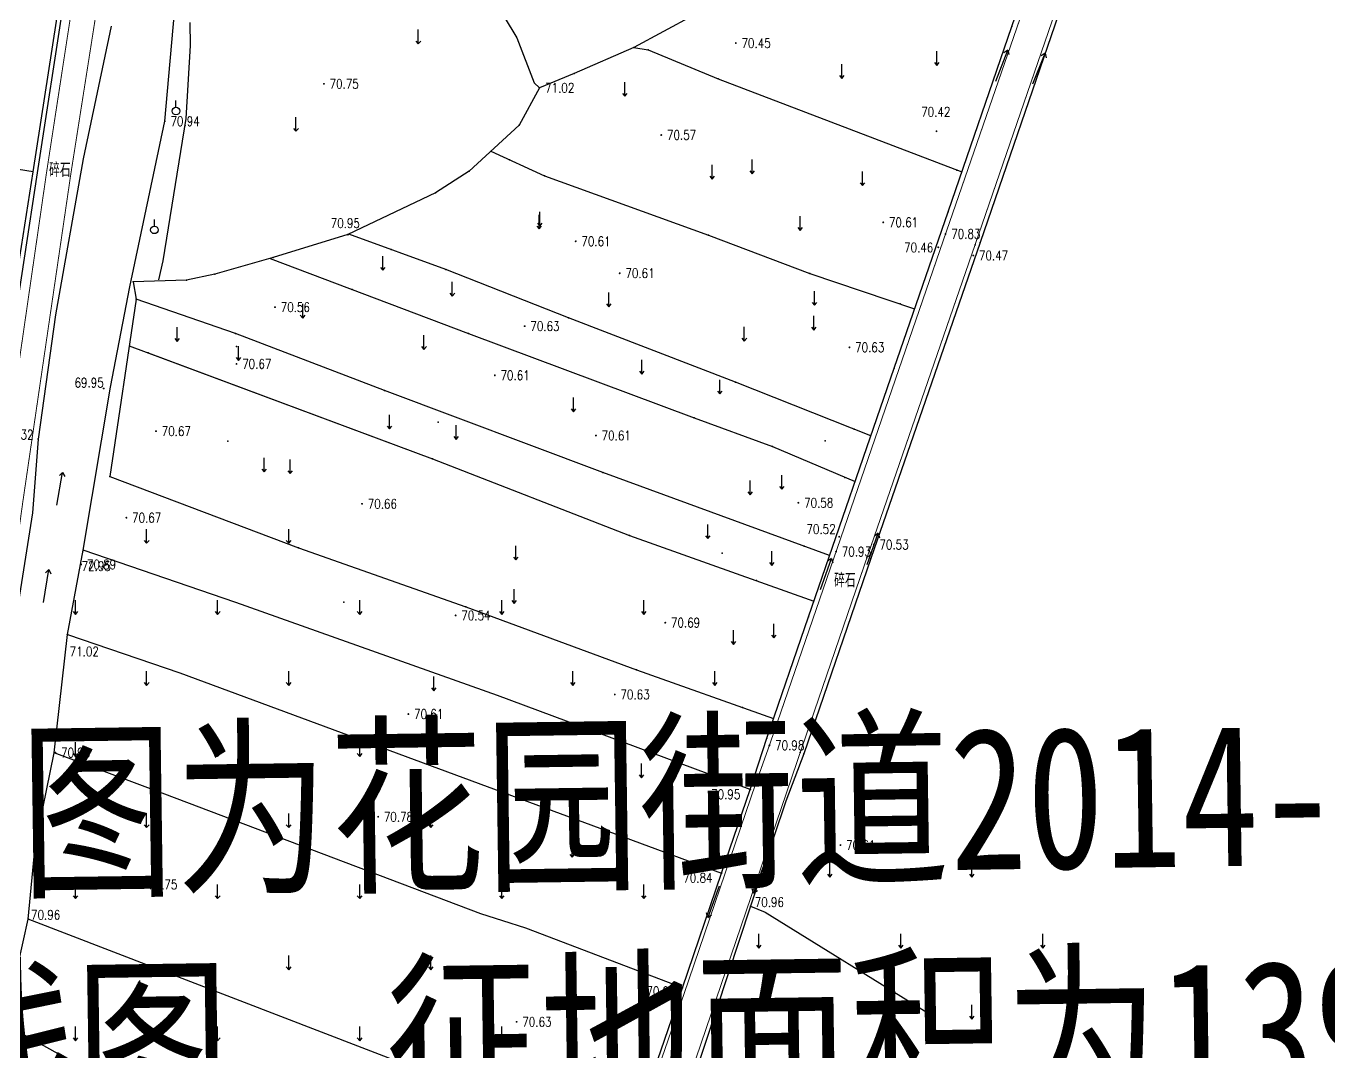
# Model space of a CAD drawing. Extents: x 10519 to 17598, y -625 to 2857.
# Drawn here: x 14102.8 to 14240.4, y 532.2 to 640.5 of the extents above; entities that cross this region are included whole.
import ezdxf
from ezdxf.enums import TextEntityAlignment as Align

# ---------------------------------------------------------------- set-up
doc = ezdxf.new("R2010")
doc.units = 0
doc.header["$MEASUREMENT"] = 0
doc.linetypes.add('X2', pattern=[10, 8, -2])
doc.linetypes.add('X3', pattern=[5, 4, -1])
doc.layers.get('0').update_dxf_attribs({"linetype": 'CONTINUOUS'})
for name, color, linetype in [('0000原地形', 252, 'CONTINUOUS'), ('000道路名称', 6, 'CONTINUOUS'), ('GCD', 224, 'CONTINUOUS')]:
    doc.layers.add(name, color=color, linetype=linetype)
doc.styles.add('HZ', font='txt8.shx', dxfattribs={"width": 0.8, "bigfont": 'hz.shx'})
doc.styles.get("Standard").update_dxf_attribs({"font": 'txt8.shx', "width": 0.8, "bigfont": 'hz.shx'})
doc.styles.add('正等线体', font='txt8.shx', dxfattribs={"width": 0.8, "bigfont": 'hz.shx'})
doc.styles.add('黑体', font='SIMHEI.TTF', dxfattribs={"width": 0.8})
doc.linetypes.add('10421', pattern='A,2,[150,AAA.SHX,S=1,R=0,X=0,Y=1],1e-11', length=2)

# ---------------------------------------------------------------- blocks, each defined once
blk = doc.blocks.new('GC200')
at = {"linetype": 'Continuous', "const_width": 0.2, "flags": 128}
blk.add_lwpolyline([(-0.1, 0, 1), (0.1, 0, 1)], format="xyb", close=True, dxfattribs=at)

msp = doc.modelspace()

# ---------------------------------------------------------------- linework, layer by layer
at = {"layer": '0000原地形', "linetype": 'Continuous'}
for p, q in [((14206.94, 640.47, 70.98), (14214.04, 661.18, 70.98)), ((14206.94, 640.47, 70.98), (14214.04, 661.18, 70.98)), ((14103.57, 625.12, 71.36), (14107.45, 650.16, 71.36)), ((14104.02, 625.03, 71.34), (14107.9, 650.07, 71.34)), ((14151.14, 645.13, 70.84), (14154.67, 639.25, 70.84)), ((14173.27, 641.64, 71.3), (14167.02, 638.25, 71.3)), ((14173.27, 641.64, 71.3), (14167.02, 638.25, 71.3)), ((14211.86, 641.73), (14203.58, 617.66)), ((14211.86, 641.73), (14203.58, 617.66)), ((14120.2, 638.47, 70.84), (14120.17, 640.87, 70.84)), ((14200.19, 620.92, 70.98), (14206.94, 640.47, 70.98)), ((14200.19, 620.92, 70.98), (14206.94, 640.47, 70.98)), ((14119.73, 630.75, 70.84), (14120.2, 638.47, 70.84)), ((14154.67, 639.25, 70.84), (14156.5, 634.53, 70.84)), ((14167.02, 638.25, 71.3), (14160.72, 635.49, 71.3)), ((14167.02, 638.25, 71.3), (14160.72, 635.49, 71.3)), ((14167.02, 638.25, 70.79), (14168.53, 637.99, 70.79)), ((14167.02, 638.25, 70.79), (14168.53, 637.99, 70.79)), ((14168.53, 637.99, 70.79), (14175.9, 634.94, 70.79)), ((14168.53, 637.99, 70.79), (14175.9, 634.94, 70.79)), ((14156.5, 634.53, 70.84), (14157.04, 633.99, 70.84)), ((14160.72, 635.49, 71.3), (14157.04, 633.99, 71.3)), ((14160.72, 635.49, 71.3), (14157.04, 633.99, 71.3)), ((14175.9, 634.94, 70.79), (14201.64, 625.12, 70.79)), ((14175.9, 634.94, 70.79), (14201.64, 625.12, 70.79)), ((14157.04, 633.99, 71.3), (14154.9, 630.04, 71.3)), ((14157.04, 633.99, 71.3), (14154.9, 630.04, 71.3)), ((14117.31, 615.73, 70.84), (14119.73, 630.75, 70.84)), ((14154.9, 630.04, 71.3), (14149.62, 625.21, 71.3)), ((14154.9, 630.04, 71.3), (14149.62, 625.21, 71.3)), ((14103.57, 625.12, 71.17), (14092.48, 626.86, 71.17)), ((14151.9, 627.3, 70.78), (14157.56, 624.71, 70.78)), ((14151.9, 627.3, 70.78), (14157.56, 624.71, 70.78)), ((14100.77, 607.11, 71.36), (14103.57, 625.12, 71.36)), ((14101.28, 606.99, 71.34), (14104.02, 625.03, 71.34)), ((14149.62, 625.21, 71.3), (14146.08, 622.9, 71.3)), ((14149.62, 625.21, 71.3), (14146.08, 622.9, 71.3)), ((14157.56, 624.71, 70.78), (14174.91, 618.43, 70.78)), ((14157.56, 624.71, 70.78), (14174.91, 618.43, 70.78)), ((14146.08, 622.9, 71.3), (14136.82, 618.5, 71.3)), ((14146.08, 622.9, 71.3), (14136.82, 618.5, 71.3)), ((14194.5, 604.41, 70.98), (14200.19, 620.92, 70.98)), ((14194.5, 604.41, 70.98), (14200.19, 620.92, 70.98)), ((14136.82, 618.5, 71.3), (14128.93, 616.07, 71.3)), ((14136.82, 618.5, 71.3), (14128.93, 616.07, 71.3)), ((14147.15, 614.83, 70.68), (14136.92, 618.55, 70.68)), ((14147.15, 614.83, 70.68), (14136.92, 618.55, 70.68)), ((14174.91, 618.43, 70.78), (14185.61, 614.4, 70.78)), ((14174.91, 618.43, 70.78), (14185.61, 614.4, 70.78)), ((14203.58, 617.66), (14192.05, 584.3)), ((14203.58, 617.66), (14192.05, 584.3)), ((14116.85, 613.71, 70.84), (14117.31, 615.73, 70.84)), ((14128.93, 616.07, 71.3), (14122.77, 614.32, 71.3)), ((14128.93, 616.07, 71.3), (14122.77, 614.32, 71.3)), ((14128.61, 615.98, 70.69), (14149.56, 608.06, 70.69)), ((14128.61, 615.98, 70.69), (14149.56, 608.06, 70.69)), ((14119.77, 613.69, 71.3), (14114.12, 613.51, 71.3)), ((14119.77, 613.69, 71.3), (14114.12, 613.51, 71.3)), ((14122.77, 614.32, 71.3), (14119.77, 613.69, 71.3)), ((14122.77, 614.32, 71.3), (14119.77, 613.69, 71.3)), ((14160.12, 609.73, 70.68), (14147.15, 614.83, 70.68)), ((14160.12, 609.73, 70.68), (14147.15, 614.83, 70.68)), ((14185.61, 614.4, 70.78), (14196.66, 610.68, 70.78)), ((14185.61, 614.4, 70.78), (14196.66, 610.68, 70.78)), ((14114.12, 613.51, 70.71), (14114.46, 611.68, 70.71)), ((14114.46, 611.68, 70.71), (14111.68, 592.97, 70.71)), ((14124.93, 608.08, 70.71), (14114.46, 611.68, 70.71)), ((14124.93, 608.08, 70.71), (14114.46, 611.68, 70.71)), ((14177.75, 602.94, 70.68), (14160.12, 609.73, 70.68)), ((14177.75, 602.94, 70.68), (14160.12, 609.73, 70.68)), ((13968.2, 608.87), (14259.78, 446.62)), ((14140.67, 602.05, 70.71), (14124.93, 608.08, 70.71)), ((14140.67, 602.05, 70.71), (14124.93, 608.08, 70.71)), ((14149.56, 608.06, 70.69), (14173.39, 599.17, 70.69)), ((14149.56, 608.06, 70.69), (14173.39, 599.17, 70.69)), ((14113.73, 606.77, 70.8), (14145.74, 594.85, 70.8)), ((14115.73, 606.03, 70.8), (14145.74, 594.85, 70.8)), ((14185.45, 578.15, 70.98), (14194.5, 604.41, 70.98)), ((14185.45, 578.15, 70.98), (14194.5, 604.41, 70.98)), ((14192.04, 597.28, 70.68), (14177.75, 602.94, 70.68)), ((14192.04, 597.28, 70.68), (14177.75, 602.94, 70.68)), ((14163.73, 593.41, 70.71), (14140.67, 602.05, 70.71)), ((14163.73, 593.41, 70.71), (14140.67, 602.05, 70.71)), ((14173.39, 599.17, 70.69), (14181.65, 596.13, 70.69)), ((14173.39, 599.17, 70.69), (14181.65, 596.13, 70.69)), ((14181.65, 596.13, 70.69), (14190.37, 592.43, 70.69)), ((14181.65, 596.13, 70.69), (14190.37, 592.43, 70.69)), ((14145.74, 594.85, 70.8), (14166.55, 586.75, 70.8)), ((14145.74, 594.85, 70.8), (14166.55, 586.75, 70.8)), ((14187.68, 584.62, 70.71), (14163.73, 593.41, 70.71)), ((14187.68, 584.62, 70.71), (14163.73, 593.41, 70.71)), ((14111.68, 592.97, 70.81), (14131.6, 585.46, 70.81)), ((14111.68, 592.97, 70.81), (14131.6, 585.46, 70.81)), ((14166.55, 586.75, 70.8), (14186.02, 579.81, 70.8)), ((14166.55, 586.75, 70.8), (14186.02, 579.81, 70.8)), ((14124.97, 579.68), (14108.87, 585.18)), ((14131.6, 585.46, 70.81), (14149.27, 579.2, 70.81)), ((14131.6, 585.46, 70.81), (14149.27, 579.2, 70.81)), ((14192.05, 584.3), (14184.97, 563.69)), ((14192.05, 584.3), (14184.97, 563.69)), ((14152.61, 569.87), (14124.97, 579.68)), ((14149.27, 579.2, 70.81), (14167.3, 572.56, 70.81)), ((14149.27, 579.2, 70.81), (14167.3, 572.56, 70.81)), ((14181.04, 565.35, 70.98), (14185.45, 578.15, 70.98)), ((14181.04, 565.35, 70.98), (14185.45, 578.15, 70.98)), ((14107.19, 576.29), (14119.06, 572.25)), ((14167.3, 572.56, 70.81), (14181.76, 567.43, 70.81)), ((14167.3, 572.56, 70.81), (14181.76, 567.43, 70.81)), ((14119.06, 572.25), (14176.28, 551.12)), ((14179.31, 559.93), (14152.61, 569.87)), ((14179.31, 559.93), (14181.04, 565.35)), ((14117.49, 559.45), (14105.79, 563.81)), ((14184.97, 563.69, 70.89), (14183.06, 558.69, 70.89)), ((14150.84, 546.82), (14117.49, 559.45)), ((14176.28, 551.12), (14179.31, 559.93)), ((14183.06, 558.69, 70.89), (14179.33, 547.61, 70.89)), ((14172.14, 539), (14176.28, 551.12)), ((14156.06, 525.87), (14103.05, 546.26)), ((14153.18, 546.08), (14150.84, 546.82)), ((14179.33, 547.61, 70.89), (14173.35, 529.52, 70.89)), ((14179.33, 547.61, 70.89), (14180.88, 546.98, 70.89)), ((14180.88, 546.98, 70.89), (14198.15, 536.29, 70.89)), ((14155.6, 545.29), (14153.18, 546.08)), ((14172.14, 539), (14155.6, 545.29)), ((14166.31, 522.07), (14172.14, 539))]:
    msp.add_line(p, q, dxfattribs=at)
at = {"layer": '0000原地形', "linetype": '10421'}
for p, q in [((14117.48, 630.46, 71.01), (14119.06, 648.17, 71.01)), ((14111.81, 640.51, -28.3), (14108.84, 626.48, -28.3)), ((14113.78, 613, 71.01), (14117.48, 630.46, 71.01)), ((14108.84, 626.48, -28.3), (14105.94, 610.02, -28.3)), ((14111.76, 602.39, 71.01), (14113.78, 613, 71.01)), ((14105.94, 610.02, -28.3), (14104.1, 596.92, -28.3)), ((14108.87, 585.18, 71.01), (14111.76, 602.39, 71.01)), ((14104.1, 596.92, -28.3), (14103.52, 589.12, -28.3)), ((14103.52, 589.12), (14100.27, 568.64)), ((14107.19, 576.29), (14108.87, 585.18)), ((14105.79, 563.81), (14107.19, 576.29)), ((14103.77, 553.97), (14105.79, 563.81)), ((14103.05, 546.26), (14103.77, 553.97)), ((14101.99, 541.48), (14103.05, 546.26))]:
    msp.add_line(p, q, dxfattribs=at)
at = {"layer": '0000原地形'}
for p, q in [((14144.25, 638.63), (14144.25, 640.13)), ((14144, 638.93), (14144.25, 638.63)), ((14144.25, 638.63), (14144.5, 638.93)), ((14199, 636.36), (14199, 637.86)), ((14205.23, 634.71), (14206.5, 637.97)), ((14206.5, 637.97), (14206.08, 637.69)), ((14206.5, 637.97), (14206.62, 637.49)), ((14209.14, 634.4), (14210.46, 637.64)), ((14210.46, 637.64), (14210.04, 637.37)), ((14210.46, 637.64), (14210.57, 637.15)), ((14188.97, 634.99), (14188.97, 636.49)), ((14198.75, 636.66), (14199, 636.36)), ((14199, 636.36), (14199.25, 636.66)), ((14166.07, 633.1), (14166.07, 634.6)), ((14188.72, 635.29), (14188.97, 634.99)), ((14188.97, 634.99), (14189.22, 635.29)), ((14165.82, 633.4), (14166.07, 633.1)), ((14166.07, 633.1), (14166.32, 633.4)), ((14118.66, 631.94), (14118.66, 632.64)), ((14131.33, 629.4), (14131.33, 630.9)), ((14131.08, 629.7), (14131.33, 629.4)), ((14131.33, 629.4), (14131.58, 629.7)), ((14179.52, 624.93), (14179.52, 626.43)), ((14175.28, 624.35), (14175.28, 625.85)), ((14179.27, 625.23), (14179.52, 624.93)), ((14179.52, 624.93), (14179.77, 625.23)), ((14191.17, 623.67), (14191.17, 625.17)), ((14175.03, 624.65), (14175.28, 624.35)), ((14175.28, 624.35), (14175.53, 624.65)), ((14190.92, 623.97), (14191.17, 623.67)), ((14191.17, 623.67), (14191.42, 623.97)), ((14157.01, 619.1), (14157.01, 620.6)), ((14157.08, 619.39), (14157.08, 620.89)), ((14116.38, 619.4), (14116.38, 620.1)), ((14156.76, 619.4), (14157.01, 619.1)), ((14156.83, 619.69), (14157.08, 619.39)), ((14157.01, 619.1), (14157.26, 619.4)), ((14157.08, 619.39), (14157.33, 619.69)), ((14184.32, 619.24), (14184.57, 618.94)), ((14184.57, 618.94), (14184.57, 620.44)), ((14184.57, 618.94), (14184.82, 619.24)), ((14140.5, 614.74), (14140.5, 616.24)), ((14140.25, 615.04), (14140.5, 614.74)), ((14140.5, 614.74), (14140.75, 615.04)), ((14147.59, 612.32), (14147.84, 612.02)), ((14147.84, 612.02), (14147.84, 613.52)), ((14147.84, 612.02), (14148.09, 612.32)), ((14164.36, 610.89), (14164.36, 612.39)), ((14186.1, 611.04), (14186.1, 612.54)), ((14132.04, 609.68), (14132.04, 611.18)), ((14164.11, 611.19), (14164.36, 610.89)), ((14164.36, 610.89), (14164.61, 611.19)), ((14185.85, 611.34), (14186.1, 611.04)), ((14186.1, 611.04), (14186.35, 611.34)), ((14131.79, 609.98), (14132.04, 609.68)), ((14132.04, 609.68), (14132.29, 609.98)), ((14186.02, 608.43), (14186.02, 609.93)), ((14118.77, 607.22, 70.8), (14118.77, 608.72, 70.8)), ((14178.68, 607.26), (14178.68, 608.76)), ((14185.77, 608.73), (14186.02, 608.43)), ((14186.02, 608.43), (14186.27, 608.73)), ((14118.52, 607.52, 70.8), (14118.77, 607.22, 70.8)), ((14118.77, 607.22, 70.8), (14119.02, 607.52, 70.8)), ((14144.85, 606.39), (14144.85, 607.89)), ((14178.43, 607.56), (14178.68, 607.26)), ((14178.68, 607.26), (14178.93, 607.56)), ((14125.02, 605.53), (14125.27, 605.23)), ((14125.27, 605.23), (14125.27, 606.73)), ((14125.27, 605.23), (14125.52, 605.53)), ((14144.6, 606.69), (14144.85, 606.39)), ((14144.85, 606.39), (14145.1, 606.69)), ((14167.6, 604.07), (14167.85, 603.77)), ((14167.85, 603.77), (14167.85, 605.27)), ((14167.85, 603.77), (14168.1, 604.07)), ((14176.09, 601.68), (14176.09, 603.18)), ((14160.65, 599.81), (14160.65, 601.31)), ((14175.84, 601.98), (14176.09, 601.68)), ((14176.09, 601.68), (14176.34, 601.98)), ((14160.4, 600.11), (14160.65, 599.81)), ((14160.65, 599.81), (14160.9, 600.11)), ((14141.2, 597.99), (14141.2, 599.49)), ((14140.95, 598.29), (14141.2, 597.99)), ((14141.2, 597.99), (14141.45, 598.29)), ((14147.99, 597.18), (14148.24, 596.88)), ((14148.24, 596.88), (14148.24, 598.38)), ((14148.24, 596.88), (14148.49, 597.18)), ((14127.97, 593.45), (14127.97, 594.95)), ((14130.73, 593.28), (14130.73, 594.78)), ((14106.08, 589.96), (14106.69, 593.41)), ((14106.69, 593.41), (14106.34, 593.06)), ((14106.69, 593.41), (14106.91, 592.96)), ((14127.72, 593.75), (14127.97, 593.45)), ((14127.97, 593.45), (14128.22, 593.75)), ((14130.48, 593.58), (14130.73, 593.28)), ((14130.73, 593.28), (14130.98, 593.58)), ((14182.64, 591.62), (14182.64, 593.12)), ((14179.3, 591.04), (14179.3, 592.54)), ((14182.39, 591.92), (14182.64, 591.62)), ((14182.64, 591.62), (14182.89, 591.92)), ((14179.05, 591.34), (14179.3, 591.04)), ((14179.3, 591.04), (14179.55, 591.34)), ((14174.82, 586.41), (14174.82, 587.91)), ((14115.31, 586.22), (14115.56, 585.92)), ((14115.56, 585.92), (14115.56, 587.42)), ((14115.56, 585.92), (14115.81, 586.22)), ((14130.31, 586.22), (14130.56, 585.92)), ((14130.56, 585.92), (14130.56, 587.42)), ((14130.56, 585.92), (14130.81, 586.22)), ((14174.57, 586.71), (14174.82, 586.41)), ((14174.82, 586.41), (14175.07, 586.71)), ((14191.65, 583.69), (14192.82, 586.98)), ((14192.82, 586.98), (14192.42, 586.69)), ((14192.82, 586.98), (14192.96, 586.5)), ((14154.56, 584.16), (14154.56, 585.66)), ((14181.58, 583.59), (14181.58, 585.09)), ((14154.31, 584.46), (14154.56, 584.16)), ((14154.56, 584.16), (14154.81, 584.46)), ((14181.33, 583.89), (14181.58, 583.59)), ((14181.58, 583.59), (14181.83, 583.89)), ((14186.71, 581.03), (14187.88, 584.33)), ((14187.88, 584.33), (14187.47, 584.04)), ((14187.88, 584.33), (14188.02, 583.85)), ((14104.66, 579.69), (14105.24, 583.15)), ((14105.24, 583.15), (14104.89, 582.79)), ((14105.24, 583.15), (14105.45, 582.69)), ((14154.37, 579.58, 70.81), (14154.37, 581.08, 70.81)), ((14108.06, 578.42), (14108.06, 579.92)), ((14123.06, 578.42), (14123.06, 579.92)), ((14138.06, 578.42), (14138.06, 579.92)), ((14153.06, 578.42), (14153.06, 579.92)), ((14154.12, 579.88, 70.81), (14154.37, 579.58, 70.81)), ((14154.37, 579.58, 70.81), (14154.62, 579.88, 70.81)), ((14168.06, 578.42), (14168.06, 579.92)), ((14107.81, 578.72), (14108.06, 578.42)), ((14108.06, 578.42), (14108.31, 578.72)), ((14122.81, 578.72), (14123.06, 578.42)), ((14123.06, 578.42), (14123.31, 578.72)), ((14137.81, 578.72), (14138.06, 578.42)), ((14138.06, 578.42), (14138.31, 578.72)), ((14152.81, 578.72), (14153.06, 578.42)), ((14153.06, 578.42), (14153.31, 578.72)), ((14167.81, 578.72), (14168.06, 578.42)), ((14168.06, 578.42), (14168.31, 578.72)), ((14177.54, 575.25), (14177.54, 576.75)), ((14181.81, 575.93), (14181.81, 577.43)), ((14177.29, 575.55), (14177.54, 575.25)), ((14177.54, 575.25), (14177.79, 575.55)), ((14181.56, 576.23), (14181.81, 575.93)), ((14181.81, 575.93), (14182.06, 576.23)), ((14115.56, 570.92), (14115.56, 572.42)), ((14130.56, 570.92), (14130.56, 572.42)), ((14160.56, 570.92), (14160.56, 572.42)), ((14175.56, 570.92), (14175.56, 572.42)), ((14115.31, 571.22), (14115.56, 570.92)), ((14115.56, 570.92), (14115.81, 571.22)), ((14130.31, 571.22), (14130.56, 570.92)), ((14130.56, 570.92), (14130.81, 571.22)), ((14145.89, 570.36), (14145.89, 571.86)), ((14160.31, 571.22), (14160.56, 570.92)), ((14160.56, 570.92), (14160.81, 571.22)), ((14175.31, 571.22), (14175.56, 570.92)), ((14175.56, 570.92), (14175.81, 571.22)), ((14145.64, 570.66), (14145.89, 570.36)), ((14145.89, 570.36), (14146.14, 570.66)), ((14108.06, 563.42), (14108.06, 564.92)), ((14123.06, 563.42), (14123.06, 564.92)), ((14138.06, 563.42), (14138.06, 564.92)), ((14153.06, 563.42), (14153.06, 564.92)), ((14107.81, 563.72), (14108.06, 563.42)), ((14108.06, 563.42), (14108.31, 563.72)), ((14122.81, 563.72), (14123.06, 563.42)), ((14123.06, 563.42), (14123.31, 563.72)), ((14137.81, 563.72), (14138.06, 563.42)), ((14138.06, 563.42), (14138.31, 563.72)), ((14152.81, 563.72), (14153.06, 563.42)), ((14153.06, 563.42), (14153.31, 563.72)), ((14167.57, 561.47), (14167.82, 561.17)), ((14167.82, 561.17), (14167.82, 562.67)), ((14167.82, 561.17), (14168.07, 561.47)), ((14115.56, 555.92), (14115.56, 557.42)), ((14130.56, 555.92), (14130.56, 557.42)), ((14145.56, 555.92), (14145.56, 557.42)), ((14175.56, 555.92), (14175.56, 557.42)), ((14115.31, 556.22), (14115.56, 555.92)), ((14115.56, 555.92), (14115.81, 556.22)), ((14130.31, 556.22), (14130.56, 555.92)), ((14130.56, 555.92), (14130.81, 556.22)), ((14145.31, 556.22), (14145.56, 555.92)), ((14145.56, 555.92), (14145.81, 556.22)), ((14175.31, 556.22), (14175.56, 555.92)), ((14175.56, 555.92), (14175.81, 556.22)), ((14160.51, 552.79), (14160.51, 554.29)), ((14160.26, 553.09), (14160.51, 552.79)), ((14160.51, 552.79), (14160.76, 553.09)), ((14180.84, 552.28), (14179.66, 548.99)), ((14187.71, 550.7), (14187.71, 552.2)), ((14202.71, 550.7), (14202.71, 552.2)), ((14187.46, 551), (14187.71, 550.7)), ((14187.71, 550.7), (14187.96, 551)), ((14202.46, 551), (14202.71, 550.7)), ((14202.71, 550.7), (14202.96, 551)), ((14108.06, 548.42), (14108.06, 549.92)), ((14123.06, 548.42), (14123.06, 549.92)), ((14138.06, 548.42), (14138.06, 549.92)), ((14153.06, 548.42), (14153.06, 549.92)), ((14168.06, 548.42), (14168.06, 549.92)), ((14176.03, 549.72), (14174.81, 546.44)), ((14179.66, 548.99), (14179.52, 549.47)), ((14179.66, 548.99), (14180.06, 549.28)), ((14107.81, 548.72), (14108.06, 548.42)), ((14108.06, 548.42), (14108.31, 548.72)), ((14122.81, 548.72), (14123.06, 548.42)), ((14123.06, 548.42), (14123.31, 548.72)), ((14137.81, 548.72), (14138.06, 548.42)), ((14138.06, 548.42), (14138.31, 548.72)), ((14152.81, 548.72), (14153.06, 548.42)), ((14153.06, 548.42), (14153.31, 548.72)), ((14167.81, 548.72), (14168.06, 548.42)), ((14168.06, 548.42), (14168.31, 548.72)), ((14174.81, 546.44), (14174.69, 546.92)), ((14174.81, 546.44), (14175.22, 546.72)), ((14180.21, 543.2), (14180.21, 544.7)), ((14195.21, 543.2), (14195.21, 544.7)), ((14210.21, 543.2), (14210.21, 544.7)), ((14130.56, 540.92), (14130.56, 542.42)), ((14145.56, 540.92), (14145.56, 542.42)), ((14160.56, 540.92), (14160.56, 542.42)), ((14179.96, 543.5), (14180.21, 543.2)), ((14180.21, 543.2), (14180.46, 543.5)), ((14194.96, 543.5), (14195.21, 543.2)), ((14195.21, 543.2), (14195.46, 543.5)), ((14209.96, 543.5), (14210.21, 543.2)), ((14210.21, 543.2), (14210.46, 543.5)), ((14130.31, 541.22), (14130.56, 540.92)), ((14130.56, 540.92), (14130.81, 541.22)), ((14145.31, 541.22), (14145.56, 540.92)), ((14145.56, 540.92), (14145.81, 541.22)), ((14160.31, 541.22), (14160.56, 540.92)), ((14160.56, 540.92), (14160.81, 541.22)), ((14114.84, 538.27), (14114.84, 539.77)), ((14114.59, 538.57), (14114.84, 538.27)), ((14114.84, 538.27), (14115.09, 538.57)), ((14187.71, 535.7), (14187.71, 537.2)), ((14202.71, 535.7), (14202.71, 537.2)), ((14187.46, 536), (14187.71, 535.7)), ((14187.71, 535.7), (14187.96, 536)), ((14202.46, 536), (14202.71, 535.7)), ((14202.71, 535.7), (14202.96, 536)), ((14108.06, 533.42), (14108.06, 534.92)), ((14123.06, 533.42), (14123.06, 534.92)), ((14138.06, 533.42), (14138.06, 534.92)), ((14153.06, 533.42), (14153.06, 534.92)), ((14168.06, 533.42), (14168.06, 534.92)), ((14107.81, 533.72), (14108.06, 533.42)), ((14108.06, 533.42), (14108.31, 533.72)), ((14122.81, 533.72), (14123.06, 533.42)), ((14123.06, 533.42), (14123.31, 533.72)), ((14137.81, 533.72), (14138.06, 533.42)), ((14138.06, 533.42), (14138.31, 533.72)), ((14152.81, 533.72), (14153.06, 533.42)), ((14153.06, 533.42), (14153.31, 533.72)), ((14167.81, 533.72), (14168.06, 533.42)), ((14168.06, 533.42), (14168.31, 533.72))]:
    msp.add_line(p, q, dxfattribs=at)
at = {"layer": '0000原地形', "linetype": 'Continuous', "const_width": 0.1, "flags": 128}
for points, elevation in [([(14107.55, 624.88), (14112.19, 654.37), (14122.42, 720.28), (14129.24, 766.71), (14130.32, 768.36), (14132.28, 769.03)], 71.83), ([(14066.02, 356.38), (14076.88, 425.5), (14078.32, 435.35), (14080.79, 448.15), (14086.16, 483.75), (14087.94, 495.71), (14090.42, 511.9), (14092.93, 529.07), (14094.79, 540.05), (14097.69, 556.45), (14099.46, 570.04), (14101.26, 581.49), (14102.48, 590.27), (14107.55, 624.88)], 71.7)]:
    msp.add_lwpolyline(points, dxfattribs=dict(at, elevation=elevation))
at = {"layer": '0000原地形', "linetype": 'X3', "const_width": 0.1, "flags": 128}
for points in [[(14228.42, 701.15), (14218.45, 672.46), (14208.4, 643.04), (14199.93, 618.57), (14188.37, 585.04), (14181.33, 564.6)], [(14063.55, 356.84), (14074.4, 425.86), (14075.84, 435.77), (14078.32, 448.57), (14083.68, 484.12), (14085.46, 496.09), (14087.94, 512.27), (14090.45, 529.47), (14092.32, 540.47), (14095.21, 556.83), (14096.98, 570.39), (14098.78, 581.86), (14100, 590.62), (14104.96, 624.86)]]:
    msp.add_lwpolyline(points, dxfattribs=at)
at = {"layer": '0000原地形', "linetype": 'X2', "const_width": 0.1, "flags": 128}
msp.add_lwpolyline([(14228.42, 701.15), (14218.45, 672.46), (14208.4, 643.04), (14199.93, 618.57), (14188.37, 585.04), (14181.33, 564.6)], dxfattribs=at)
at = {"layer": '0000原地形', "linetype": 'Continuous', "const_width": 0.1, "flags": 128}
for points in [[(14184.58, 563.83), (14191.62, 584.37), (14203.05, 617.43), (14211.45, 641.81), (14221.53, 671.02), (14231.48, 700.21)], [(14184.58, 563.83), (14191.62, 584.37), (14203.05, 617.43), (14211.45, 641.81), (14221.53, 671.02), (14231.48, 700.21)], [(14130.26, 405.29), (14139.82, 433.59), (14150.1, 463.65), (14163.31, 501.75), (14167.67, 514.68), (14172.93, 529.67), (14182.88, 558.84), (14184.58, 563.83)]]:
    msp.add_lwpolyline(points, dxfattribs=at)
at = {"layer": '0000原地形', "linetype": 'X3', "const_width": 0.1, "flags": 128}
for points, elevation in [([(14108.97, 650.94), (14104.96, 624.86)], 71.51), ([(14181.33, 564.6), (14179.61, 559.77), (14172.42, 538.68), (14152.3, 480.44), (14143.42, 454.7), (14130.85, 416.82), (14127.04, 406.69)], 70.87)]:
    msp.add_lwpolyline(points, dxfattribs=dict(at, elevation=elevation))
at = {"layer": '0000原地形'}
for centre in [(14118.66, 631.54), (14116.38, 619)]:
    msp.add_ellipse(centre, major_axis=(0.283, 0.283), ratio=1, start_param=5.497787, end_param=11.780972, dxfattribs=at)
at = {"layer": '0000原地形', "linetype": 'Continuous'}
for p in [(14206.94, 640.47, 70.79), (14177.78, 638.71, 70.45), (14167.02, 638.25, 70.79), (14168.53, 637.99, 70.74), (14160.72, 635.49, 70.82), (14175.9, 634.94, 70.72), (14157.04, 633.99, 71.02), (14154.9, 630.04, 71), (14169.91, 629.01, 70.57), (14198.97, 629.41, 70.42), (14153.87, 626.4, 70.78), (14149.62, 625.21, 70.91), (14157.56, 624.71, 70.75), (14201.13, 625.31, 70.75), (14146.08, 622.9, 70.89), (14200.19, 620.92, 70.82), (14193.35, 619.79, 70.61), (14136.82, 618.5, 70.95), (14174.91, 618.43, 70.74), (14199.93, 618.57, 70.83), (14141.4, 616.92, 70.73), (14160.87, 617.79, 70.61), (14199.16, 617.16, 70.46), (14203.05, 617.43, 70.88), (14203.58, 617.66, 70.91), (14128.93, 616.07, 70.97), (14202.86, 616.3, 70.47), (14119.77, 613.69, 70.94), (14122.77, 614.32, 70.94), (14147.15, 614.83, 70.67), (14185.61, 614.4, 70.73), (14114.12, 613.51, 71.07), (14137.25, 612.71, 70.69), (14114.46, 611.68, 70.73), (14195.14, 611.19, 70.69), (14129.12, 610.84, 70.56), (14160.12, 609.73, 70.76), (14155.48, 608.83, 70.63), (14124.93, 608.08, 70.76), (14149.56, 608.06, 70.73), (14115.73, 606.03, 70.8), (14125.05, 606.68, 70.67), (14189.78, 606.6, 70.63), (14194.5, 604.41, 70.89), (14152.33, 603.65, 70.61), (14177.75, 602.94, 70.73), (14140.67, 602.05, 70.76), (14146.33, 598.71, 70.66), (14173.39, 599.17, 70.72), (14116.55, 597.76, 70.67), (14190.29, 597.97, 70.68), (14124.14, 596.71, 70.6), (14181.65, 596.13, 70.77), (14187.22, 596.74, 70.6), (14145.74, 594.85, 70.84), (14163.73, 593.41, 70.76), (14111.68, 592.97, 70.81), (14189.31, 592.88, 70.75), (14138.31, 590.09, 70.66), (14184.39, 590.2, 70.58), (14113.42, 588.62, 70.67), (14166.55, 586.75, 70.81), (14188.7, 586.61, 70.52), (14131.6, 585.46, 70.8), (14176.34, 584.87, 70.68), (14185, 585.61, 70.71), (14188.37, 585.04, 70.93), (14192.35, 585.78, 70.53), (14191.62, 584.37, 70.94), (14192.05, 584.3, 70.89), (14179.96, 581.98, 70.83), (14136.37, 579.71, 70.7), (14149.27, 579.2, 70.82), (14185.45, 578.15, 70.97), (14170.33, 577.54, 70.69), (14167.3, 572.56, 70.81), (14165, 569.96, 70.63), (14178.47, 568.59, 70.82), (14181.04, 565.35, 70.98), (14181.33, 564.6, 70.98), (14184.58, 563.83, 71), (14184.97, 563.69, 71.01)]:
    msp.add_point(p, dxfattribs=at)

# ---------------------------------------------------------------- block references
at = {"layer": 'GCD', "linetype": 'Continuous'}
ref = msp.add_blockref('GC200', (14177.78, 638.71, 70.45), dxfattribs=dict(at, xscale=0.5, yscale=0.5, zscale=0.5))
ref.add_attrib('height', '70.45', dxfattribs={"linetype": 'Continuous', "height": 1, "style": 'HZ', "width": 0.8}).set_placement((14178.38, 638.71, 70.45), align=Align.MIDDLE_LEFT)
ref = msp.add_blockref('GC200', (14134.28, 634.41, 70.75), dxfattribs=dict(at, xscale=0.5, yscale=0.5, zscale=0.5))
ref.add_attrib('height', '70.75', dxfattribs={"linetype": 'Continuous', "height": 1, "style": 'HZ', "width": 0.8}).set_placement((14134.88, 634.41, 70.75), align=Align.MIDDLE_LEFT)
ref = msp.add_blockref('GC200', (14157.04, 633.99, 71.02), dxfattribs=dict(at, xscale=0.5, yscale=0.5, zscale=0.5))
ref.add_attrib('height', '71.02', dxfattribs={"linetype": 'Continuous', "height": 1, "style": '正等线体', "width": 0.8}).set_placement((14157.64, 633.99, 71.02), align=Align.MIDDLE_LEFT)
ref = msp.add_blockref('GC200', (14198.97, 629.41, 70.42), dxfattribs=dict(at, xscale=0.5, yscale=0.5, zscale=0.5))
ref.add_attrib('height', '70.42', dxfattribs={"linetype": 'Continuous', "height": 1, "style": 'HZ', "width": 0.8}).set_placement((14197.36, 631.46, 70.42), align=Align.MIDDLE_LEFT)
ref = msp.add_blockref('GC200', (14117.48, 630.46, 70.94), dxfattribs=dict(at, xscale=0.5, yscale=0.5, zscale=0.5))
ref.add_attrib('height', '70.94', dxfattribs={"linetype": 'Continuous', "height": 1, "style": 'HZ', "width": 0.8}).set_placement((14118.08, 630.46, 70.94), align=Align.MIDDLE_LEFT)
ref = msp.add_blockref('GC200', (14169.91, 629.01, 70.57), dxfattribs=dict(at, xscale=0.5, yscale=0.5, zscale=0.5))
ref.add_attrib('height', '70.57', dxfattribs={"linetype": 'Continuous', "height": 1, "style": '正等线体', "width": 0.8}).set_placement((14170.51, 629.01, 70.57), align=Align.MIDDLE_LEFT)
ref = msp.add_blockref('GC200', (14169.91, 629.01, 70.57), dxfattribs=dict(at, xscale=0.5, yscale=0.5, zscale=0.5))
ref.add_attrib('height', '70.57', dxfattribs={"linetype": 'Continuous', "height": 1, "style": 'HZ', "width": 0.8}).set_placement((14170.51, 629.01, 70.57), align=Align.MIDDLE_LEFT)
ref = msp.add_blockref('GC200', (14136.82, 618.5, 70.95), dxfattribs=dict(at, xscale=0.5, yscale=0.5, zscale=0.5))
ref.add_attrib('height', '70.95', dxfattribs={"linetype": 'Continuous', "height": 1, "style": '正等线体', "width": 0.8}).set_placement((14135, 619.7, 70.95), align=Align.MIDDLE_LEFT)
ref = msp.add_blockref('GC200', (14193.35, 619.79, 70.61), dxfattribs=dict(at, xscale=0.5, yscale=0.5, zscale=0.5))
ref.add_attrib('height', '70.61', dxfattribs={"linetype": 'Continuous', "height": 1, "style": 'HZ', "width": 0.8}).set_placement((14193.95, 619.79, 70.61), align=Align.MIDDLE_LEFT)
ref = msp.add_blockref('GC200', (14160.87, 617.79, 70.61), dxfattribs=dict(at, xscale=0.5, yscale=0.5, zscale=0.5))
ref.add_attrib('height', '70.61', dxfattribs={"linetype": 'Continuous', "height": 1, "style": 'HZ', "width": 0.8}).set_placement((14161.47, 617.79, 70.61), align=Align.MIDDLE_LEFT)
ref = msp.add_blockref('GC200', (14199.93, 618.57, 70.83), dxfattribs=dict(at, xscale=0.5, yscale=0.5, zscale=0.5))
ref.add_attrib('height', '70.83', dxfattribs={"linetype": 'Continuous', "height": 1, "style": '正等线体', "width": 0.8}).set_placement((14200.53, 618.57, 70.83), align=Align.MIDDLE_LEFT)
ref = msp.add_blockref('GC200', (14199.16, 617.16, 70.46), dxfattribs=dict(at, xscale=0.5, yscale=0.5, zscale=0.5))
ref.add_attrib('height', '70.46', dxfattribs={"linetype": 'Continuous', "height": 1, "style": 'HZ', "width": 0.8}).set_placement((14195.55, 617.13, 70.46), align=Align.MIDDLE_LEFT)
ref = msp.add_blockref('GC200', (14202.86, 616.3, 70.47), dxfattribs=dict(at, xscale=0.5, yscale=0.5, zscale=0.5))
ref.add_attrib('height', '70.47', dxfattribs={"linetype": 'Continuous', "height": 1, "style": 'HZ', "width": 0.8}).set_placement((14203.46, 616.3, 70.47), align=Align.MIDDLE_LEFT)
ref = msp.add_blockref('GC200', (14165.52, 614.42, 70.61), dxfattribs=dict(at, xscale=0.5, yscale=0.5, zscale=0.5))
ref.add_attrib('height', '70.61', dxfattribs={"linetype": 'Continuous', "height": 1, "style": '正等线体', "width": 0.8}).set_placement((14166.12, 614.42, 70.61), align=Align.MIDDLE_LEFT)
ref = msp.add_blockref('GC200', (14129.12, 610.84, 70.56), dxfattribs=dict(at, xscale=0.5, yscale=0.5, zscale=0.5))
ref.add_attrib('height', '70.56', dxfattribs={"linetype": 'Continuous', "height": 1, "style": 'HZ', "width": 0.8}).set_placement((14129.72, 610.84, 70.56), align=Align.MIDDLE_LEFT)
ref = msp.add_blockref('GC200', (14155.48, 608.83, 70.63), dxfattribs=dict(at, xscale=0.5, yscale=0.5, zscale=0.5))
ref.add_attrib('height', '70.63', dxfattribs={"linetype": 'Continuous', "height": 1, "style": '正等线体', "width": 0.8}).set_placement((14156.08, 608.83, 70.63), align=Align.MIDDLE_LEFT)
ref = msp.add_blockref('GC200', (14155.48, 608.83, 70.63), dxfattribs=dict(at, xscale=0.5, yscale=0.5, zscale=0.5))
ref.add_attrib('height', '70.63', dxfattribs={"linetype": 'Continuous', "height": 1, "style": 'HZ', "width": 0.8}).set_placement((14156.08, 608.83, 70.63), align=Align.MIDDLE_LEFT)
ref = msp.add_blockref('GC200', (14189.78, 606.6, 70.63), dxfattribs=dict(at, xscale=0.5, yscale=0.5, zscale=0.5))
ref.add_attrib('height', '70.63', dxfattribs={"linetype": 'Continuous', "height": 1, "style": 'HZ', "width": 0.8}).set_placement((14190.38, 606.6, 70.63), align=Align.MIDDLE_LEFT)
ref = msp.add_blockref('GC200', (14125.05, 604.85, 70.67), dxfattribs=dict(at, xscale=0.5, yscale=0.5, zscale=0.5))
ref.add_attrib('height', '70.67', dxfattribs={"linetype": 'Continuous', "height": 1, "style": '正等线体', "width": 0.8}).set_placement((14125.65, 604.85, 70.67), align=Align.MIDDLE_LEFT)
ref = msp.add_blockref('GC200', (14152.33, 603.65, 70.61), dxfattribs=dict(at, xscale=0.5, yscale=0.5, zscale=0.5))
ref.add_attrib('height', '70.61', dxfattribs={"linetype": 'Continuous', "height": 1, "style": 'HZ', "width": 0.8}).set_placement((14152.93, 603.65, 70.61), align=Align.MIDDLE_LEFT)
ref = msp.add_blockref('GC200', (14111.02, 602.26, 69.95), dxfattribs=dict(at, xscale=0.5, yscale=0.5, zscale=0.5))
ref.add_attrib('height', '69.95', dxfattribs={"linetype": 'Continuous', "height": 1, "style": 'HZ', "width": 0.8}).set_placement((14107.94, 602.87, 69.95), align=Align.MIDDLE_LEFT)
ref = msp.add_blockref('GC200', (14104.1, 596.92, 71.32), dxfattribs=dict(at, xscale=0.5, yscale=0.5, zscale=0.5))
ref.add_attrib('height', '71.32', dxfattribs={"linetype": 'Continuous', "height": 1, "style": 'HZ', "width": 0.8}).set_placement((14100.53, 597.39, 71.32), align=Align.MIDDLE_LEFT)
ref = msp.add_blockref('GC200', (14116.55, 597.76, 70.67), dxfattribs=dict(at, xscale=0.5, yscale=0.5, zscale=0.5))
ref.add_attrib('height', '70.67', dxfattribs={"linetype": 'Continuous', "height": 1, "style": 'HZ', "width": 0.8}).set_placement((14117.15, 597.76, 70.67), align=Align.MIDDLE_LEFT)
ref = msp.add_blockref('GC200', (14163.01, 597.29, 70.61), dxfattribs=dict(at, xscale=0.5, yscale=0.5, zscale=0.5))
ref.add_attrib('height', '70.61', dxfattribs={"linetype": 'Continuous', "height": 1, "style": '正等线体', "width": 0.8}).set_placement((14163.61, 597.29, 70.61), align=Align.MIDDLE_LEFT)
ref = msp.add_blockref('GC200', (14138.31, 590.09, 70.66), dxfattribs=dict(at, xscale=0.5, yscale=0.5, zscale=0.5))
ref.add_attrib('height', '70.66', dxfattribs={"linetype": 'Continuous', "height": 1, "style": '正等线体', "width": 0.8}).set_placement((14138.91, 590.09, 70.66), align=Align.MIDDLE_LEFT)
ref = msp.add_blockref('GC200', (14138.31, 590.09, 70.66), dxfattribs=dict(at, xscale=0.5, yscale=0.5, zscale=0.5))
ref.add_attrib('height', '70.66', dxfattribs={"linetype": 'Continuous', "height": 1, "style": 'HZ', "width": 0.8}).set_placement((14138.91, 590.09, 70.66), align=Align.MIDDLE_LEFT)
ref = msp.add_blockref('GC200', (14184.39, 590.2, 70.58), dxfattribs=dict(at, xscale=0.5, yscale=0.5, zscale=0.5))
ref.add_attrib('height', '70.58', dxfattribs={"linetype": 'Continuous', "height": 1, "style": 'HZ', "width": 0.8}).set_placement((14184.99, 590.2, 70.58), align=Align.MIDDLE_LEFT)
ref = msp.add_blockref('GC200', (14113.42, 588.62, 70.67), dxfattribs=dict(at, xscale=0.5, yscale=0.5, zscale=0.5))
ref.add_attrib('height', '70.67', dxfattribs={"linetype": 'Continuous', "height": 1, "style": '正等线体', "width": 0.8}).set_placement((14114.02, 588.62, 70.67), align=Align.MIDDLE_LEFT)
ref = msp.add_blockref('GC200', (14113.42, 588.62, 70.67), dxfattribs=dict(at, xscale=0.5, yscale=0.5, zscale=0.5))
ref.add_attrib('height', '70.67', dxfattribs={"linetype": 'Continuous', "height": 1, "style": 'HZ', "width": 0.8}).set_placement((14114.02, 588.62, 70.67), align=Align.MIDDLE_LEFT)
ref = msp.add_blockref('GC200', (14188.7, 586.61, 70.52), dxfattribs=dict(at, xscale=0.5, yscale=0.5, zscale=0.5))
ref.add_attrib('height', '70.52', dxfattribs={"linetype": 'Continuous', "height": 1, "style": 'HZ', "width": 0.8}).set_placement((14185.24, 587.42, 70.52), align=Align.MIDDLE_LEFT)
ref = msp.add_blockref('GC200', (14192.35, 585.78, 70.53), dxfattribs=dict(at, xscale=0.5, yscale=0.5, zscale=0.5))
ref.add_attrib('height', '70.53', dxfattribs={"linetype": 'Continuous', "height": 1, "style": 'HZ', "width": 0.8}).set_placement((14192.95, 585.78, 70.53), align=Align.MIDDLE_LEFT)
ref = msp.add_blockref('GC200', (14108.87, 585.18, 72.95), dxfattribs=dict(at, xscale=0.5, yscale=0.5, zscale=0.5))
ref.add_attrib('height', '72.95', dxfattribs={"linetype": 'Continuous', "height": 1, "style": 'HZ', "width": 0.8}).set_placement((14108.69, 583.51, 72.95), align=Align.MIDDLE_LEFT)
ref = msp.add_blockref('GC200', (14188.37, 585.04, 70.93), dxfattribs=dict(at, xscale=0.5, yscale=0.5, zscale=0.5))
ref.add_attrib('height', '70.93', dxfattribs={"linetype": 'Continuous', "height": 1, "style": '正等线体', "width": 0.8}).set_placement((14188.97, 585.04, 70.93), align=Align.MIDDLE_LEFT)
ref = msp.add_blockref('GC200', (14108.65, 583.68, 70.89), dxfattribs=dict(at, xscale=0.5, yscale=0.5, zscale=0.5))
ref.add_attrib('height', '70.89', dxfattribs={"linetype": 'Continuous', "height": 1, "style": 'HZ', "width": 0.8}).set_placement((14109.25, 583.68, 70.89), align=Align.MIDDLE_LEFT)
ref = msp.add_blockref('GC200', (14148.19, 578.31, 70.54), dxfattribs=dict(at, xscale=0.5, yscale=0.5, zscale=0.5))
ref.add_attrib('height', '70.54', dxfattribs={"linetype": 'Continuous', "height": 1, "style": 'HZ', "width": 0.8}).set_placement((14148.79, 578.31, 70.54), align=Align.MIDDLE_LEFT)
ref = msp.add_blockref('GC200', (14170.33, 577.54, 70.69), dxfattribs=dict(at, xscale=0.5, yscale=0.5, zscale=0.5))
ref.add_attrib('height', '70.69', dxfattribs={"linetype": 'Continuous', "height": 1, "style": 'HZ', "width": 0.8}).set_placement((14170.93, 577.54, 70.69), align=Align.MIDDLE_LEFT)
ref = msp.add_blockref('GC200', (14107.19, 576.29, 71.02), dxfattribs=dict(at, xscale=0.5, yscale=0.5, zscale=0.5))
ref.add_attrib('height', '71.02', dxfattribs={"linetype": 'Continuous', "height": 1, "style": 'HZ', "width": 0.8}).set_placement((14107.43, 574.51, 71.02), align=Align.MIDDLE_LEFT)
ref = msp.add_blockref('GC200', (14165, 569.96, 70.63), dxfattribs=dict(at, xscale=0.5, yscale=0.5, zscale=0.5))
ref.add_attrib('height', '70.63', dxfattribs={"linetype": 'Continuous', "height": 1, "style": '正等线体', "width": 0.8}).set_placement((14165.6, 569.96, 70.63), align=Align.MIDDLE_LEFT)
ref = msp.add_blockref('GC200', (14165, 569.96, 70.63), dxfattribs=dict(at, xscale=0.5, yscale=0.5, zscale=0.5))
ref.add_attrib('height', '70.63', dxfattribs={"linetype": 'Continuous', "height": 1, "style": 'HZ', "width": 0.8}).set_placement((14165.6, 569.96, 70.63), align=Align.MIDDLE_LEFT)
ref = msp.add_blockref('GC200', (14143.2, 567.9, 70.61), dxfattribs=dict(at, xscale=0.5, yscale=0.5, zscale=0.5))
ref.add_attrib('height', '70.61', dxfattribs={"linetype": 'Continuous', "height": 1, "style": 'HZ', "width": 0.8}).set_placement((14143.8, 567.9, 70.61), align=Align.MIDDLE_LEFT)
ref = msp.add_blockref('GC200', (14105.92, 563.83, 70.98), dxfattribs=dict(at, xscale=0.5, yscale=0.5, zscale=0.5))
ref.add_attrib('height', '70.98', dxfattribs={"linetype": 'Continuous', "height": 1, "style": 'HZ', "width": 0.8}).set_placement((14106.52, 563.83, 70.98), align=Align.MIDDLE_LEFT)
ref = msp.add_blockref('GC200', (14181.33, 564.6, 70.98), dxfattribs=dict(at, xscale=0.5, yscale=0.5, zscale=0.5))
ref.add_attrib('height', '70.98', dxfattribs={"linetype": 'Continuous', "height": 1, "style": '正等线体', "width": 0.8}).set_placement((14181.93, 564.6, 70.98), align=Align.MIDDLE_LEFT)
ref = msp.add_blockref('GC200', (14179.31, 559.93, 70.95), dxfattribs=dict(at, xscale=0.5, yscale=0.5, zscale=0.5))
ref.add_attrib('height', '70.95', dxfattribs={"linetype": 'Continuous', "height": 1, "style": 'HZ', "width": 0.8}).set_placement((14175.17, 559.43, 70.95), align=Align.MIDDLE_LEFT)
ref = msp.add_blockref('GC200', (14140.01, 557.06, 70.78), dxfattribs=dict(at, xscale=0.5, yscale=0.5, zscale=0.5))
ref.add_attrib('height', '70.78', dxfattribs={"linetype": 'Continuous', "height": 1, "style": 'HZ', "width": 0.8}).set_placement((14140.61, 557.06, 70.78), align=Align.MIDDLE_LEFT)
ref = msp.add_blockref('GC200', (14188.83, 554.07, 70.61), dxfattribs=dict(at, xscale=0.5, yscale=0.5, zscale=0.5))
ref.add_attrib('height', '70.61', dxfattribs={"linetype": 'Continuous', "height": 1, "style": 'HZ', "width": 0.8}).set_placement((14189.43, 554.07, 70.61), align=Align.MIDDLE_LEFT)
ref = msp.add_blockref('GC200', (14115.12, 549.91, 70.75), dxfattribs=dict(at, xscale=0.5, yscale=0.5, zscale=0.5))
ref.add_attrib('height', '70.75', dxfattribs={"linetype": 'Continuous', "height": 1, "style": 'HZ', "width": 0.8}).set_placement((14115.72, 549.91, 70.75), align=Align.MIDDLE_LEFT)
ref = msp.add_blockref('GC200', (14176.28, 551.12, 70.83), dxfattribs=dict(at, xscale=0.5, yscale=0.5, zscale=0.5))
ref.add_attrib('height', '70.84', dxfattribs={"linetype": 'Continuous', "height": 1, "style": 'HZ', "width": 0.8}).set_placement((14172.23, 550.62, 70.83), align=Align.MIDDLE_LEFT)
ref = msp.add_blockref('GC200', (14179.33, 547.61, 70.96), dxfattribs=dict(at, xscale=0.5, yscale=0.5, zscale=0.5))
ref.add_attrib('height', '70.96', dxfattribs={"linetype": 'Continuous', "height": 1, "style": 'HZ', "width": 0.8}).set_placement((14179.78, 548.04, 70.96), align=Align.MIDDLE_LEFT)
ref = msp.add_blockref('GC200', (14103.05, 546.26, 70.95), dxfattribs=dict(at, xscale=0.5, yscale=0.5, zscale=0.5))
ref.add_attrib('height', '70.96', dxfattribs={"linetype": 'Continuous', "height": 1, "style": 'HZ', "width": 0.8}).set_placement((14103.35, 546.72, 70.95), align=Align.MIDDLE_LEFT)
ref = msp.add_blockref('GC200', (14172.14, 539, 70.94), dxfattribs=dict(at, xscale=0.5, yscale=0.5, zscale=0.5))
ref.add_attrib('height', '70.94', dxfattribs={"linetype": 'Continuous', "height": 1, "style": 'HZ', "width": 0.8}).set_placement((14168.34, 538.63, 71.05), align=Align.MIDDLE_LEFT)
ref = msp.add_blockref('GC200', (14154.63, 535.42, 70.63), dxfattribs=dict(at, xscale=0.5, yscale=0.5, zscale=0.5))
ref.add_attrib('height', '70.63', dxfattribs={"linetype": 'Continuous', "height": 1, "style": 'HZ', "width": 0.8}).set_placement((14155.23, 535.42, 70.63), align=Align.MIDDLE_LEFT)

# ---------------------------------------------------------------- texts
at = {"layer": '0000原地形', "linetype": 'Continuous', "width": 0.8}
for p in [(14106.39, 625.41), (14189.3, 582.09)]:
    msp.add_text('碎石', height=1.5, dxfattribs=at).set_placement(p, align=Align.MIDDLE)
at = {"layer": '000道路名称', "color": 0, "insert": (14058.46, 564.43), "char_height": 12.5, "width": 276.8896, "attachment_point": 1, "rotation": 0.8095, "style": '黑体'}
msp.add_mtext('    {\\H1.2x;本图为花园街道2014-02号地块征地红线图。征地面积为139808平方米。\\P                              \\P                              \\P                    衢州市规划局\\P                二零一四年五月}', dxfattribs=at)

doc.saveas('drawing.dxf')
